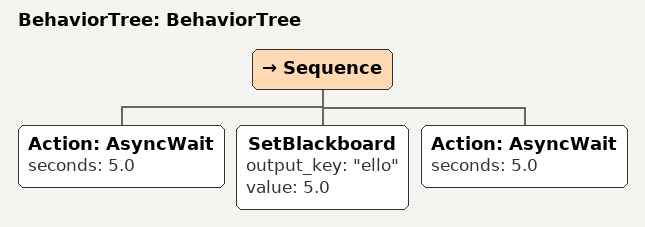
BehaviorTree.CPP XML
<?xml version="1.0"?>
<root main_tree_to_execute="BehaviorTree">
    <BehaviorTree ID="BehaviorTree">
        <Sequence>
            <Action ID="AsyncWait" seconds="5.0"/>
            <SetBlackboard output_key="&quot;ello&quot;" value="5.0"/>
            <Action ID="AsyncWait" seconds="5.0"/>
        </Sequence>
    </BehaviorTree>
</root>
